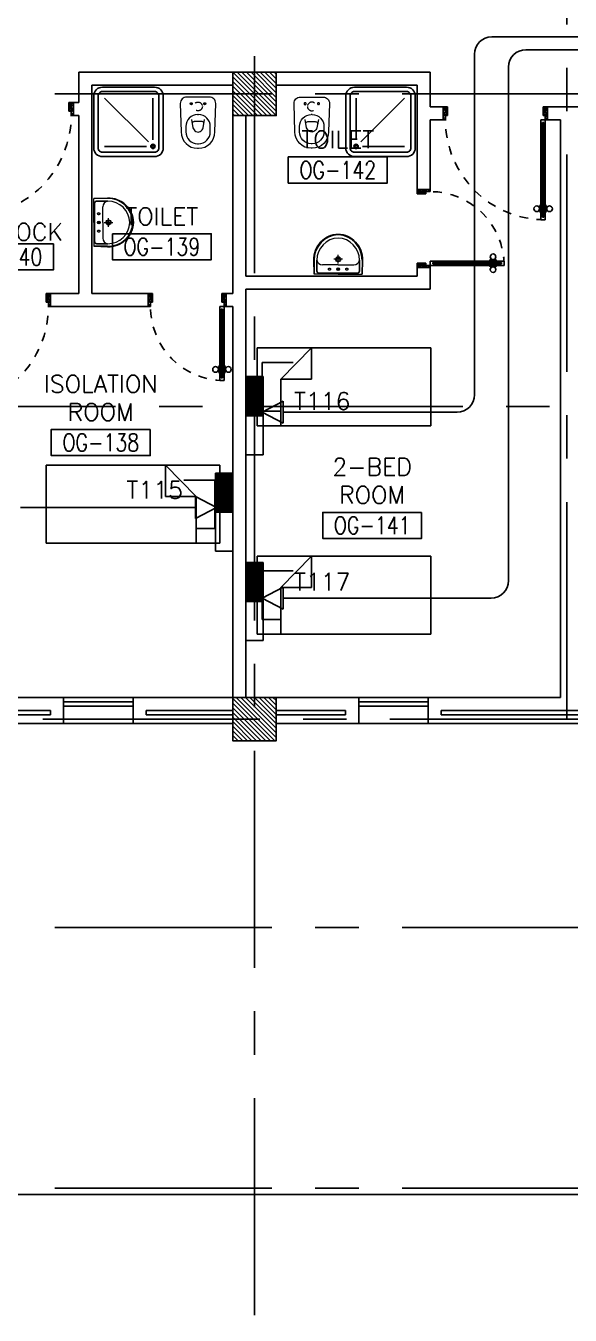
# Model space of a CAD drawing. Extents: x -0.7 to 93.2, y -1.5 to 78.
# Drawn here: x 65.65 to 71.92, y -1.46 to 13.38 of the extents above; entities that cross this region are included whole.
import ezdxf
from ezdxf.enums import TextEntityAlignment as Align

# ---------------------------------------------------------------- set-up
doc = ezdxf.new("R2010")
doc.units = 0
doc.header["$MEASUREMENT"] = 0
doc.header["$PDMODE"] = 34
for name, pattern in [('CENTERX2', [4, 2.5, -0.5, 0.5, -0.5]), ('DASHED', [0.75, 0.5, -0.25]), ('HIDDEN', [0.375, 0.25, -0.125]), ('HIDDEN2', [0.1875, 0.125, -0.0625])]:
    doc.linetypes.add(name, pattern=pattern)
doc.layers.get('0').update_dxf_attribs({"color": 11, "linetype": 'CONTINUOUS'})
doc.layers.get('DEFPOINTS').update_dxf_attribs({"color": 11, "linetype": 'CONTINUOUS'})
for name, color, linetype in [('AX-DIM', 11, 'CONTINUOUS'), ('AXES', 11, 'CENTERX2'), ('COL', 11, 'CONTINUOUS'), ('DOOR', 11, 'CONTINUOUS'), ('E-TEL', 4, 'CONTINUOUS'), ('E-TEXT', 2, 'CONTINUOUS'), ('E-WIRE', 4, 'CONTINUOUS'), ('FIX', 11, 'CONTINUOUS'), ('FUR', 11, 'CONTINUOUS'), ('HAT', 11, 'CONTINUOUS'), ('INSUL', 11, 'CONTINUOUS'), ('RM-BOX', 11, 'CONTINUOUS'), ('RM-NAME', 11, 'CONTINUOUS'), ('RM-NO', 11, 'CONTINUOUS'), ('WALL', 11, 'CONTINUOUS'), ('WIN', 11, 'CONTINUOUS')]:
    doc.layers.add(name, color=color, linetype=linetype)
doc.styles.add('ROMANS', font='ROMANS.shx', dxfattribs={"width": 0.6})
doc.dimstyles.new('STANDARD in', dxfattribs={"dimtxt": 0.24, "dimasz": 0.1, "dimexe": 0.07, "dimexo": 0.05, "dimgap": 0.05, "dimtad": 1, "dimdec": 0, "dimlfac": 1000, "dimzin": 0, "dimdsep": 46, "dimtxsty": 'ROMANS', "dimblk": 'ARCHTICK', "dimcen": 0.05, "dimdle": 0.05, "dimclrd": 7, "dimclre": 7, "dimclrt": 2, "dimadec": 0, "dimazin": 0, "dimtfac": 1, "dimtdec": 0, "dimtmove": 2, "dimatfit": 3, "dimldrblk": 'ARCHTICK', "dimfxl": 0, "dimtolj": 1, "dimtzin": 0, "dimarcsym": 0})

# ---------------------------------------------------------------- blocks, each defined once
blk = doc.blocks.new('_ARCHTICK')
at = {"color": 0, "linetype": 'ByBlock', "const_width": 0.15}
blk.add_lwpolyline([(-0.5, -0.5), (0.5, 0.5)], dxfattribs=at)
blk = doc.blocks.new('*D161')
at = {"layer": 'AX-DIM', "color": 7, "lineweight": -2, "ltscale": 0.3}
for p, q in [((91.782, 5.2), (91.782, -0.125)), ((91.132, 5.15), (91.852, 5.15)), ((49.187, -0.075), (91.852, -0.075))]:
    blk.add_line(p, q, dxfattribs=at)
at = {"layer": 'DEFPOINTS', "color": 0, "ltscale": 0.3}
for p in [(91.082, 5.15), (49.137, -0.075), (91.782, -0.075)]:
    blk.add_point(p, dxfattribs=at)
at = {"layer": 'AX-DIM', "color": 7, "lineweight": -2, "ltscale": 0.3, "xscale": 0.1, "yscale": 0.1, "zscale": 0.1}
for p, rotation in [((91.782, 5.15), 90), ((91.782, -0.075), 270)]:
    blk.add_blockref('_ARCHTICK', p, dxfattribs=dict(at, rotation=rotation))
at = {"layer": 'AX-DIM', "color": 2, "ltscale": 0.3, "insert": (91.612, 2.538), "char_height": 0.24, "attachment_point": 5, "rotation": 90, "style": 'ROMANS'}
blk.add_mtext('\\A1;5225', dxfattribs=at)
blk = doc.blocks.new('*X51')
at = {"color": 0}
for p, q in [((238727, 169890), (239227, 170390)), ((238729, 169945), (239174, 170390)), ((238729, 169998), (239121, 170390)), ((238729, 170051), (239067, 170390)), ((238729, 170104), (239014, 170390)), ((238729, 170157), (238961, 170390)), ((238729, 170210), (238908, 170390)), ((238729, 170263), (238855, 170390)), ((238729, 170316), (238802, 170390)), ((238729, 170369), (238749, 170390)), ((238780, 169890), (239229, 170339)), ((238833, 169890), (239229, 170286)), ((238886, 169890), (239229, 170233)), ((238939, 169890), (239229, 170180)), ((238992, 169890), (239229, 170127)), ((239045, 169890), (239229, 170074)), ((239098, 169890), (239229, 170020)), ((239151, 169890), (239229, 169967)), ((239204, 169890), (239229, 169914))]:
    blk.add_line(p, q, dxfattribs=at)
blk = doc.blocks.new('COL50')
at = {"layer": 'COL'}
blk.add_lwpolyline([(-250, 250), (-250, -250), (250, -250), (250, 250)], close=True, dxfattribs=at)
blk = doc.blocks.new('*X46')
at = {"color": 0}
for p, q in [((238729, 177104), (239214, 177590)), ((238729, 177157), (239161, 177590)), ((238729, 177210), (239108, 177590)), ((238729, 177263), (239055, 177590)), ((238729, 177316), (239002, 177590)), ((238729, 177369), (238949, 177590)), ((238729, 177422), (238896, 177590)), ((238729, 177475), (238843, 177590)), ((238729, 177528), (238790, 177590)), ((238729, 177581), (238737, 177590)), ((238767, 177090), (239229, 177551)), ((238820, 177090), (239229, 177498)), ((238873, 177090), (239229, 177445)), ((238926, 177090), (239229, 177392)), ((238979, 177090), (239229, 177339)), ((239032, 177090), (239229, 177286)), ((239085, 177090), (239229, 177233)), ((239138, 177090), (239229, 177180)), ((239191, 177090), (239229, 177127))]:
    blk.add_line(p, q, dxfattribs=at)
blk = doc.blocks.new('DOOR100')
at = {"layer": 'DOOR', "color": 0, "linetype": 'ByBlock'}
for p, q in [((-82, 1205), (-91, 1205)), ((-91, 1205), (-91, 1140)), ((-75, 1218), (-82, 1218)), ((-82, 1128), (-82, 1218)), ((-82, 1205), (-82, 1140)), ((-25, 1300), (-75, 1300)), ((-75, 1300), (-25, 1300)), ((-75, 1250), (-75, 1300)), ((-58, 1250), (-75, 1250)), ((-42, 1270), (-58, 1270)), ((-58, 1250), (-58, 1270)), ((-42, 1250), (-42, 1270)), ((-25, 1250), (-42, 1250)), ((-25, 1250), (-25, 1300)), ((-25, 1218), (-18, 1218)), ((-18, 1128), (-18, 1218)), ((-18, 1205), (-9, 1205)), ((-18, 1205), (-18, 1140)), ((-9, 1205), (-9, 1140)), ((-82, 1140), (-91, 1140)), ((-75, 1128), (-82, 1128)), ((-25, 1128), (-18, 1128)), ((-18, 1140), (-9, 1140)), ((-1200, 0), (-1200, 150)), ((-1200, 150), (-1175, 150)), ((-1200, 150), (-1200, 0)), ((-1175, 150), (-1175, 100)), ((-75, 200), (-58, 200)), ((-75, 150), (-75, 200)), ((-75, 150), (-25, 150)), ((-58, 200), (-58, 180)), ((-58, 180), (-42, 180)), ((-42, 200), (-25, 200)), ((-42, 180), (-42, 200)), ((-25, 200), (-25, 150)), ((0, 150), (-25, 150)), ((-25, 150), (-25, 100)), ((0, 150), (0, 0)), ((-1150, 0), (-1200, 0)), ((-1175, 100), (-1150, 100)), ((-1150, 100), (-1150, 0)), ((-50, 100), (-50, 0)), ((-25, 100), (-50, 100)), ((-50, 0), (0, 0))]:
    blk.add_line(p, q, dxfattribs=at)
at = {"layer": 'DOOR', "linetype": 'ByBlock'}
for p, q in [((-75, 1250), (-75, 200)), ((-58, 200), (-58, 1250)), ((-42, 200), (-42, 1250)), ((-25, 200), (-25, 1250)), ((0, 0), (0, 150))]:
    blk.add_line(p, q, dxfattribs=at)
at = {"layer": 'DOOR', "color": 9, "linetype": 'ByBlock'}
for p, q in [((-1150, 0), (-1200, 114)), ((-1150, 0), (-1200, 40)), ((-1150, 0), (-1163, 100)), ((-50, 0), (0, 114)), ((-50, 0), (-37, 100)), ((-50, 0), (0, 40))]:
    blk.add_line(p, q, dxfattribs=at)
at = {"layer": 'DOOR', "color": 0, "linetype": 'ByBlock'}
for centre in [(-124, 1173), (24, 1173)]:
    blk.add_circle(centre, 32.4, dxfattribs=at)
at = {"layer": 'DOOR', "linetype": 'HIDDEN', "ltscale": 0.5}
blk.add_arc((-25, 150), 1150, 90, 180.0001, dxfattribs=at)
at = {"layer": 'DOOR', "color": 9, "linetype": 'ByBlock'}
for centre, radius, start, end in [((-1150, 0), 154, 103.7142, 108.8947), ((-50, 0), 154, 71.1053, 76.2858), ((-1150, 0), 134, 100.72, 111.8402), ((-1150, 0), 94.4, 90, 121.9818), ((-1150, 0), 74.4, 90, 132.2236), ((-1150, 0), 54.4, 90, 156.7926), ((-1150, 0), 34.4, 90, 180), ((-1150, 0), 14.4, 90, 180), ((-50, 0), 94.4, 58.0182, 90), ((-50, 0), 74.4, 47.7764, 90), ((-50, 0), 54.4, 23.2074, 90), ((-50, 0), 34.4, 0, 90), ((-50, 0), 14.4, 0, 90), ((-50, 0), 134, 68.1598, 79.28), ((-50, 0), 114, 64.0838, 77.3774)]:
    blk.add_arc(centre, radius, start, end, dxfattribs=at)
blk = doc.blocks.new('DOOR90')
at = {"layer": 'DOOR', "color": 0, "linetype": 'ByBlock'}
for p, q in [((-150, 0), (-150, -25)), ((-150, 0), (0, 0)), ((0, -50), (0, 0)), ((-1000, -25), (-1000, -75)), ((-1000, -75), (-1000, -25)), ((-950, -25), (-1000, -25)), ((-950, -75), (-1000, -75)), ((-970, -42), (-970, -58)), ((-950, -42), (-970, -42)), ((-950, -58), (-970, -58)), ((-950, -25), (-950, -42)), ((-950, -58), (-950, -75)), ((-918, -25), (-918, -18)), ((-828, -18), (-918, -18)), ((-918, -75), (-918, -82)), ((-828, -82), (-918, -82)), ((-905, -18), (-905, -9)), ((-905, -9), (-840, -9)), ((-905, -18), (-840, -18)), ((-905, -82), (-905, -91)), ((-905, -82), (-840, -82)), ((-905, -91), (-840, -91)), ((-840, -18), (-840, -9)), ((-840, -82), (-840, -91)), ((-828, -25), (-828, -18)), ((-828, -75), (-828, -82)), ((-200, -42), (-200, -25)), ((-200, -25), (-150, -25)), ((-180, -42), (-200, -42)), ((-200, -75), (-200, -58)), ((-200, -58), (-180, -58)), ((-150, -75), (-200, -75)), ((-180, -58), (-180, -42)), ((-150, -75), (-150, -25)), ((-150, -25), (-100, -25)), ((-100, -25), (-100, -50)), ((-100, -50), (0, -50)), ((-150, -900), (-150, -875)), ((-150, -875), (-100, -875)), ((-100, -850), (0, -850)), ((-100, -875), (-100, -850)), ((0, -850), (0, -900)), ((0, -900), (-150, -900)), ((-150, -900), (0, -900))]:
    blk.add_line(p, q, dxfattribs=at)
at = {"layer": 'DOOR', "color": 9, "linetype": 'ByBlock'}
for p, q in [((0, -50), (-114, 0)), ((0, -50), (-40, 0)), ((0, -50), (-100, -37)), ((0, -850), (-114, -900)), ((0, -850), (-100, -863)), ((0, -850), (-40, -900))]:
    blk.add_line(p, q, dxfattribs=at)
at = {"layer": 'DOOR', "linetype": 'ByBlock'}
for p, q in [((-200, -25), (-950, -25)), ((-200, -42), (-950, -42)), ((-200, -58), (-950, -58)), ((-950, -75), (-200, -75))]:
    blk.add_line(p, q, dxfattribs=at)
at = {"layer": 'DOOR', "color": 0, "linetype": 'ByBlock'}
for centre in [(-873, 24), (-873, -124)]:
    blk.add_circle(centre, 32.4, dxfattribs=at)
at = {"layer": 'DOOR', "color": 9, "linetype": 'ByBlock'}
for centre, radius, start, end in [((0, -50), 154, 161.1053, 166.2858), ((0, -50), 134, 158.1598, 169.28), ((0, -50), 94.4, 148.0182, 180), ((0, -50), 74.4, 137.7764, 180), ((0, -50), 114, 154.0838, 167.3774), ((0, -50), 54.4, 113.2074, 180), ((0, -50), 34.4, 90, 180), ((0, -50), 14.4, 90, 180), ((0, -850), 154, 193.7142, 198.8947), ((0, -850), 134, 190.72, 201.8402), ((0, -850), 94.4, 180, 211.9818), ((0, -850), 74.4, 180, 222.2236), ((0, -850), 54.4, 180, 246.7926), ((0, -850), 34.4, 180, 270), ((0, -850), 14.4, 180, 270)]:
    blk.add_arc(centre, radius, start, end, dxfattribs=at)
at = {"layer": 'DOOR', "linetype": 'HIDDEN', "ltscale": 0.5}
blk.add_arc((-150, -25), 850, 180, 270, dxfattribs=at)
blk = doc.blocks.new('RM1')
at = {"layer": 'RM-BOX'}
blk.add_lwpolyline([(570, -200), (-570, -200), (-570, -500), (570, -500)], close=True, dxfattribs=at)
at = {"layer": 'RM-NAME', "style": 'ROMANS'}
for tag, p in [('ROOMNAME1', (0, 324)), ('ROOMNAME2', (0, 0))]:
    blk.add_attdef(tag, text='', height=200, dxfattribs=at).set_placement(p, align=Align.MIDDLE)
at = {"layer": 'RM-NO', "style": 'ROMANS', "width": 0.8}
blk.add_attdef('ROOMNO', text='', height=200, dxfattribs=at).set_placement((0, -350), align=Align.MIDDLE)
blk = doc.blocks.new('LAV1')
at = {"layer": 'FIX', "linetype": 'ByBlock', "ltscale": 0.3}
for p, q in [((-280, 210), (-275, 50)), ((-245, 210), (-245, 85)), ((245, 210), (245, 85)), ((280, 210), (275, 50)), ((0, 60), (-220, 60)), ((0, 60), (220, 60))]:
    blk.add_line(p, q, dxfattribs=at)
at = {"layer": 'FIX', "linetype": 'Continuous', "lineweight": 20}
for p, q in [((-275, 210), (-275, 50)), ((0, 155), (-181, 155)), ((0, 155), (181, 155)), ((275, 210), (275, 50)), ((0, 50), (-275, 50)), ((0, 50), (-252, 50)), ((0, 50), (252, 50)), ((0, 50), (275, 50))]:
    blk.add_line(p, q, dxfattribs=at)
at = {"layer": 'FIX', "linetype": 'DASHED', "lineweight": 20, "ltscale": 0.05}
for p, q in [((50, 220), (-50, 220)), ((0, 170), (0, 270)), ((0, 170), (0, 270))]:
    blk.add_line(p, q, dxfattribs=at)
at = {"layer": 'FIX', "lineweight": 20}
for p, q in [((16, 107), (-15, 107)), ((0, 92), (0, 123))]:
    blk.add_line(p, q, dxfattribs=at)
for centre, radius in [((0, 220), 29.5), ((0, 220), 22.5), ((0, 107), 15.5)]:
    blk.add_circle(centre, radius, dxfattribs=at)
at = {"layer": 'FIX', "linetype": 'HIDDEN', "lineweight": 20, "ltscale": 0.05}
for centre in [(-100, 107), (100, 107)]:
    blk.add_circle(centre, 12.4, dxfattribs=at)
at = {"layer": 'FIX', "linetype": 'ByBlock', "ltscale": 0.3}
for centre, radius, start, end in [((7, 220), 287, 91.3776, 182.0064), ((-7, 220), 287, 357.9936, 88.6224), ((-220, 85), 24.9, 179.7021, 269.9486), ((220, 85), 24.9, 270.0514, 0.2979)]:
    blk.add_arc(centre, radius, start, end, dxfattribs=at)
at = {"layer": 'FIX', "linetype": 'Continuous', "lineweight": 20}
for centre, radius, start, end in [((8, 217), 283, 91.6988, 181.351), ((8, 212), 253, 91.7328, 180.4884), ((-8, 217), 283, 358.649, 88.3012), ((-8, 212), 253, 359.5116, 88.2672), ((-179, 222), 66.9, 190.2006, 268.0786), ((179, 222), 66.9, 271.9214, 349.7994)]:
    blk.add_arc(centre, radius, start, end, dxfattribs=at)
blk = doc.blocks.new('SHR1')
at = {"layer": 'FIX'}
for p, q in [((-196, 196), (-700, 700)), ((-143, 218), (-143, 700)), ((-218, 143), (-700, 143))]:
    blk.add_line(p, q, dxfattribs=at)
for points in [[(-825, 125), (-825, 725, -0.414214), (-725, 825), (-125, 825, -0.414214), (-25, 725), (-25, 125, -0.414214), (-125, 25), (-725, 25, -0.414214)], [(-775, 125), (-775, 725, -0.414214), (-725, 775), (-125, 775, -0.414214), (-75, 725), (-75, 125, -0.414214), (-125, 75), (-725, 75, -0.414214)]]:
    blk.add_lwpolyline(points, format="xyb", close=True, dxfattribs=at)
for radius in [25, 15]:
    blk.add_circle((-143, 143), radius, dxfattribs=at)
blk = doc.blocks.new('WC1')
at = {"layer": 'FIX', "lineweight": 20}
for p, q in [((-210, 204), (-538, 194)), ((-727, 5), (-727, -5)), ((-674, 5), (-674, -5)), ((-534, 24), (-540, 0)), ((-540, 0), (-534, -24)), ((-475, 141), (-538, 141)), ((-395, 76), (-490, 60)), ((-339, 5), (-339, -5)), ((-538, -141), (-475, -141)), ((-490, -60), (-395, -76)), ((-538, -194), (-210, -204))]:
    blk.add_line(p, q, dxfattribs=at)
at = {"layer": 'FIX', "linetype": 'Continuous', "lineweight": 20}
blk.add_line((-420, -47), (-420, 45), dxfattribs=at)
at = {"layer": 'FIX', "lineweight": 20}
blk.add_lwpolyline([(-213, -204), (-210, -204, 0.414214), (-137, -131), (-137, 0), (-137, 131, 0.414214), (-210, 204)], format="xyb", dxfattribs=at)
at = {"layer": 'FIX', "linetype": 'HIDDEN2', "lineweight": 20, "ltscale": 0.3}
blk.add_circle((-245, 0), 49.8, dxfattribs=at)
at = {"layer": 'FIX', "linetype": 'HIDDEN', "lineweight": 20, "ltscale": 0.05}
for centre in [(-213, 78), (-213, -77)]:
    blk.add_circle(centre, 11.6, dxfattribs=at)
at = {"layer": 'FIX', "lineweight": 20}
for centre, radius, start, end in [((-538, 5), 189, 90, 180), ((-538, 5), 136, 90, 180), ((-473, -7), 68.2, 128.9242, 152.8468), ((-464, -18), 82, 108.496, 128.9242), ((-475, 5), 136, 360, 90), ((-538, -5), 189, 180, 270), ((-538, -5), 136, 180, 270), ((-473, 7), 68.2, 207.1532, 231.0758), ((-464, 18), 82, 231.0758, 251.504), ((-475, -5), 136, 270, 0)]:
    blk.add_arc(centre, radius, start, end, dxfattribs=at)
at = {"layer": 'FIX', "linetype": 'Continuous', "lineweight": 20}
for centre, start, end in [((-443, 46), 357.6662, 91.6121), ((-442, -46), 268.3879, 2.3338)]:
    blk.add_arc(centre, 22.3, start, end, dxfattribs=at)

msp = doc.modelspace()

# ---------------------------------------------------------------- linework, layer by layer
at = {"layer": 'AXES'}
for p, q in [((68.2824, -1.4643), (68.2824, 77.3484)), ((71.8824, 5.4), (71.8824, 64.22)), ((92.4824, 12.6), (40.3924, 12.6)), ((82.6824, 9), (40.3924, 9)), ((21.8424, 5.4), (92.4824, 5.4)), ((92.4824, 3), (40.3924, 3)), ((92.4824, 0), (40.3924, 0))]:
    msp.add_line(p, q, dxfattribs=at)
at = {"layer": 'COL'}
msp.add_lwpolyline([(68.5324, 5.65), (68.5324, 5.15), (68.0324, 5.15), (68.0324, 5.65)], close=True, dxfattribs=at)
at = {"layer": 'E-TEL', "color": 4}
for p, q in [((68.381, 9.3449), (68.1817, 9.3449)), ((68.381, 8.8938), (68.1817, 8.8938)), ((68.0324, 8.2333), (67.833, 8.2333)), ((68.0324, 7.7822), (67.833, 7.7822)), ((68.3817, 7.2049), (68.1824, 7.2049)), ((68.3817, 6.7538), (68.1824, 6.7538))]:
    msp.add_line(p, q, dxfattribs=at)
at = {"layer": 'E-TEL', "color": 8}
for p, q in [((68.1839, 9.3449), (68.1817, 9.34)), ((68.1977, 9.3449), (68.1817, 9.3104)), ((68.2115, 9.3449), (68.1817, 9.2809)), ((68.2253, 9.3449), (68.1817, 9.2513)), ((68.2391, 9.3449), (68.1817, 9.2217)), ((68.2529, 9.3449), (68.1817, 9.1921)), ((68.2667, 9.3449), (68.1817, 9.1625)), ((68.2805, 9.3449), (68.1817, 9.133)), ((68.2943, 9.3449), (68.1817, 9.1034)), ((68.3081, 9.3449), (68.1817, 9.0738)), ((68.3219, 9.3449), (68.1817, 9.0442)), ((68.3357, 9.3449), (68.1817, 9.0147)), ((68.3495, 9.3449), (68.1817, 8.9851)), ((68.3632, 9.3449), (68.1817, 8.9555)), ((68.377, 9.3449), (68.1817, 8.9259)), ((68.381, 9.3239), (68.1817, 8.8964)), ((68.381, 9.2943), (68.1943, 8.8938)), ((68.381, 9.2647), (68.2081, 8.8938)), ((68.381, 9.2351), (68.2218, 8.8938)), ((68.381, 9.2056), (68.2356, 8.8938)), ((68.381, 9.176), (68.2494, 8.8938)), ((68.381, 9.1464), (68.2632, 8.8938)), ((68.381, 9.1168), (68.277, 8.8938)), ((68.381, 9.0872), (68.2908, 8.8938)), ((68.381, 9.0577), (68.3046, 8.8938)), ((68.381, 9.0281), (68.3184, 8.8938)), ((68.381, 8.9985), (68.3322, 8.8938)), ((68.381, 8.9689), (68.346, 8.8938)), ((68.381, 8.9394), (68.3598, 8.8938)), ((68.381, 8.9098), (68.3736, 8.8938)), ((67.8353, 8.2333), (67.833, 8.2284)), ((67.8491, 8.2333), (67.833, 8.1988)), ((67.8629, 8.2333), (67.833, 8.1693)), ((67.8767, 8.2333), (67.833, 8.1397)), ((67.8904, 8.2333), (67.833, 8.1101)), ((67.9042, 8.2333), (67.833, 8.0805)), ((67.918, 8.2333), (67.833, 8.051)), ((67.9318, 8.2333), (67.833, 8.0214)), ((67.9456, 8.2333), (67.833, 7.9918)), ((67.9594, 8.2333), (67.833, 7.9622)), ((67.9732, 8.2333), (67.833, 7.9327)), ((67.987, 8.2333), (67.833, 7.9031)), ((68.0008, 8.2333), (67.833, 7.8735)), ((68.0146, 8.2333), (67.833, 7.8439)), ((68.0284, 8.2333), (67.833, 7.8143)), ((68.0324, 8.2123), (67.833, 7.7848)), ((68.0324, 8.1827), (67.8456, 7.7822)), ((68.0324, 8.1531), (67.8594, 7.7822)), ((68.0324, 8.1235), (67.8732, 7.7822)), ((68.0324, 8.094), (67.887, 7.7822)), ((68.0324, 8.0644), (67.9008, 7.7822)), ((68.0324, 8.0348), (67.9145, 7.7822)), ((68.0324, 8.0052), (67.9283, 7.7822)), ((68.0324, 7.9757), (67.9421, 7.7822)), ((68.0324, 7.9461), (67.9559, 7.7822)), ((68.0324, 7.9165), (67.9697, 7.7822)), ((68.0324, 7.8869), (67.9835, 7.7822)), ((68.0324, 7.8574), (67.9973, 7.7822)), ((68.0324, 7.8278), (68.0111, 7.7822)), ((68.0324, 7.7982), (68.0249, 7.7822)), ((68.1846, 7.2049), (68.1824, 7.2)), ((68.1984, 7.2049), (68.1824, 7.1704)), ((68.2122, 7.2049), (68.1824, 7.1409)), ((68.226, 7.2049), (68.1824, 7.1113)), ((68.2398, 7.2049), (68.1824, 7.0817)), ((68.2536, 7.2049), (68.1824, 7.0521)), ((68.2674, 7.2049), (68.1824, 7.0225)), ((68.2812, 7.2049), (68.1824, 6.993)), ((68.295, 7.2049), (68.1824, 6.9634)), ((68.3088, 7.2049), (68.1824, 6.9338)), ((68.3226, 7.2049), (68.1824, 6.9042)), ((68.3363, 7.2049), (68.1824, 6.8747)), ((68.3501, 7.2049), (68.1824, 6.8451)), ((68.3639, 7.2049), (68.1824, 6.8155)), ((68.3777, 7.2049), (68.1824, 6.7859)), ((68.3817, 7.1839), (68.1824, 6.7564)), ((68.3817, 7.1543), (68.1949, 6.7538)), ((68.3817, 7.1247), (68.2087, 6.7538)), ((68.3817, 7.0951), (68.2225, 6.7538)), ((68.3817, 7.0656), (68.2363, 6.7538)), ((68.3817, 7.036), (68.2501, 6.7538)), ((68.3817, 7.0064), (68.2639, 6.7538)), ((68.3817, 6.9768), (68.2777, 6.7538)), ((68.3817, 6.9472), (68.2915, 6.7538)), ((68.3817, 6.9177), (68.3053, 6.7538)), ((68.3817, 6.8881), (68.3191, 6.7538)), ((68.3817, 6.8585), (68.3329, 6.7538)), ((68.3817, 6.8289), (68.3467, 6.7538)), ((68.3817, 6.7994), (68.3605, 6.7538)), ((68.3817, 6.7698), (68.3742, 6.7538))]:
    msp.add_line(p, q, dxfattribs=at)
at = {"layer": 'E-TEL'}
for p, q in [((68.1817, 8.4449), (68.1817, 9.3449)), ((68.381, 9.3449), (68.381, 8.4449)), ((68.6142, 9.0617), (68.372, 8.9354)), ((68.6142, 8.8092), (68.6142, 9.0617)), ((68.372, 8.9354), (68.6142, 8.8092)), ((68.381, 8.4449), (68.1817, 8.4449)), ((67.833, 7.3333), (67.833, 8.2333)), ((68.0324, 8.2333), (68.0324, 7.3333)), ((67.6012, 7.7097), (67.6012, 7.9623)), ((67.6012, 7.9623), (67.8434, 7.836)), ((67.8434, 7.836), (67.6012, 7.7097)), ((68.0324, 7.3333), (67.833, 7.3333)), ((68.1824, 6.3049), (68.1824, 7.2049)), ((68.3817, 7.2049), (68.3817, 6.3049)), ((68.6135, 6.9206), (68.3713, 6.7943)), ((68.6135, 6.668), (68.6135, 6.9206)), ((68.3713, 6.7943), (68.6135, 6.668)), ((68.3817, 6.3049), (68.1824, 6.3049))]:
    msp.add_line(p, q, dxfattribs=at)
at = {"layer": 'E-WIRE'}
msp.add_line((75.0993, 13.2562), (71.0164, 13.2562), dxfattribs=at)
at = {"layer": 'E-WIRE', "linetype": 'ByBlock'}
for p, q in [((75.0993, 13.1089), (71.4086, 13.1089)), ((70.8164, 13.0562), (70.8164, 9.1354)), ((71.2086, 12.9089), (71.2086, 6.9943)), ((68.6142, 8.9354), (70.6164, 8.9354)), ((67.6012, 7.836), (65.5866, 7.836)), ((68.6135, 6.7943), (71.0086, 6.7943))]:
    msp.add_line(p, q, dxfattribs=at)
for centre, start, end in [((71.0164, 13.0562), 90, 180), ((71.4086, 12.9089), 90, 180), ((70.6164, 9.1354), 270, 0), ((71.0086, 6.9943), 270, 0)]:
    msp.add_arc(centre, 0.2, start, end, dxfattribs=at)
at = {"layer": 'FUR'}
for p, q in [((68.3144, 9.6769), (70.3144, 9.6769)), ((68.3144, 8.7769), (68.3144, 9.6769)), ((68.586, 9.3157), (68.9395, 9.6769)), ((68.9395, 9.6769), (68.9395, 9.3157)), ((70.3144, 9.6769), (70.3144, 8.7769)), ((68.3699, 9.5047), (68.7296, 9.5047)), ((68.3699, 8.9468), (68.3699, 9.5047)), ((68.586, 9.3157), (68.9395, 9.3157)), ((68.586, 8.7769), (68.586, 9.3157)), ((68.586, 8.9468), (68.3699, 8.9468)), ((70.3144, 8.7769), (68.3144, 8.7769)), ((67.8813, 8.3253), (65.8813, 8.3253)), ((65.8813, 8.3253), (65.8813, 7.4253)), ((67.2562, 8.3253), (67.2562, 7.9641)), ((67.6097, 7.9641), (67.2562, 8.3253)), ((67.8813, 7.4253), (67.8813, 8.3253)), ((67.8258, 8.1531), (67.4661, 8.1531)), ((67.8258, 7.5952), (67.8258, 8.1531)), ((67.6097, 7.9641), (67.2562, 7.9641)), ((67.6097, 7.4253), (67.6097, 7.9641)), ((67.6097, 7.5952), (67.8258, 7.5952)), ((65.8813, 7.4253), (67.8813, 7.4253)), ((68.3144, 7.278), (70.3144, 7.278)), ((68.3144, 6.378), (68.3144, 7.278)), ((68.586, 6.9169), (68.9395, 7.278)), ((68.9395, 7.278), (68.9395, 6.9169)), ((70.3144, 7.278), (70.3144, 6.378)), ((68.3699, 7.1059), (68.7296, 7.1059)), ((68.3699, 6.5479), (68.3699, 7.1059)), ((68.586, 6.9169), (68.9395, 6.9169)), ((68.586, 6.378), (68.586, 6.9169)), ((68.586, 6.5479), (68.3699, 6.5479)), ((70.3144, 6.378), (68.3144, 6.378))]:
    msp.add_line(p, q, dxfattribs=at)
at = {"layer": 'INSUL'}
for p, q in [((64.9324, 5.5), (65.9324, 5.5)), ((65.9324, 5.45), (65.9324, 5.5)), ((67.0324, 5.5), (68.0324, 5.5)), ((67.0324, 5.45), (67.0324, 5.5)), ((68.5324, 5.5), (69.3324, 5.5)), ((69.3324, 5.45), (69.3324, 5.5)), ((70.4324, 5.45), (70.4324, 5.5)), ((73.3324, 5.5), (70.4324, 5.5)), ((64.9324, 5.45), (65.9324, 5.45)), ((67.0324, 5.45), (68.0324, 5.45)), ((68.5324, 5.45), (69.3324, 5.45)), ((73.3324, 5.45), (70.4324, 5.45))]:
    msp.add_line(p, q, dxfattribs=at)
at = {"layer": 'RM-NAME'}
for p, q in [((66.1949, 12.5), (66.1949, 12.35)), ((70.4574, 12.45), (70.4574, 12.3)), ((71.6574, 12.45), (71.6574, 12.3)), ((65.9324, 10.3), (65.9324, 10.15))]:
    msp.add_line(p, q, dxfattribs=at)
at = {"layer": 'WALL', "linetype": 'ByBlock'}
for p, q in [((66.2574, 12.85), (68.0304, 12.85)), ((68.5324, 12.85), (70.3074, 12.85)), ((68.5324, 12.85), (70.3074, 12.85)), ((66.4074, 12.7), (68.0304, 12.7)), ((68.5324, 12.7), (70.1574, 12.7)), ((70.1574, 12.7), (68.5324, 12.7)), ((66.1949, 12.5), (66.2574, 12.5)), ((66.1949, 12.35), (66.2574, 12.35)), ((70.3074, 12.45), (70.4574, 12.45)), ((70.3074, 12.3), (70.4574, 12.3)), ((71.6574, 12.3), (71.8074, 12.3)), ((65.9324, 10.3), (66.2574, 10.3)), ((66.4074, 10.3), (67.0574, 10.3)), ((67.9574, 10.3), (68.0324, 10.3)), ((65.9324, 10.15), (67.0574, 10.15)), ((67.9574, 10.15), (68.0324, 10.15))]:
    msp.add_line(p, q, dxfattribs=at)
at = {"layer": 'WALL'}
for p, q in [((66.2574, 12.85), (66.2574, 12.5)), ((70.3074, 12.85), (70.3074, 12.45)), ((66.4074, 12.7), (66.4074, 10.3)), ((70.1574, 12.7), (70.1574, 11.5)), ((66.2574, 12.35), (66.2574, 10.3)), ((68.0324, 12.35), (68.0324, 10.3)), ((68.1824, 12.35), (68.1824, 10.5)), ((71.6574, 12.45), (72.1074, 12.45)), ((70.3074, 12.3), (70.3074, 11.5)), ((71.8074, 12.3), (71.8074, 5.65)), ((70.3074, 11.5), (70.1574, 11.5)), ((70.3074, 10.6), (70.1574, 10.6)), ((70.1574, 10.6), (70.1574, 10.5)), ((70.3074, 10.6), (70.3074, 10.35)), ((70.1574, 10.5), (68.1824, 10.5)), ((67.0574, 10.3), (67.0574, 10.15)), ((67.9574, 10.3), (67.9574, 10.15)), ((70.3074, 10.35), (68.1824, 10.35)), ((68.1824, 10.35), (68.1824, 5.65)), ((68.0324, 10.15), (68.0324, 5.65)), ((64.9324, 5.65), (66.0824, 5.65)), ((66.0824, 5.35), (66.0824, 5.65)), ((66.8824, 5.35), (66.8824, 5.65)), ((66.8824, 5.65), (68.0324, 5.65)), ((68.5324, 5.65), (69.4824, 5.65)), ((69.4824, 5.35), (69.4824, 5.65)), ((70.2824, 5.35), (70.2824, 5.65)), ((71.8074, 5.65), (70.2824, 5.65)), ((64.9324, 5.35), (66.0824, 5.35)), ((66.8824, 5.35), (68.0324, 5.35)), ((68.5324, 5.35), (69.4824, 5.35)), ((73.4824, 5.35), (70.2824, 5.35))]:
    msp.add_line(p, q, dxfattribs=at)
at = {"layer": 'WALL', "linetype": 'ByBlock', "ltscale": 0.3}
for points in [[(68.0324, 12.35), (68.5324, 12.35), (68.5324, 12.85), (68.0324, 12.85)], [(68.0324, 5.15), (68.5324, 5.15), (68.5324, 5.65), (68.0324, 5.65)]]:
    msp.add_lwpolyline(points, close=True, dxfattribs=at)
at = {"layer": 'WIN'}
for p, q in [((66.0824, 5.65), (66.8824, 5.65)), ((69.4824, 5.65), (70.2824, 5.65)), ((66.0824, 5.6), (66.8824, 5.6)), ((66.0824, 5.55), (66.8824, 5.55)), ((69.4824, 5.6), (70.2824, 5.6)), ((69.4824, 5.55), (70.2824, 5.55)), ((66.0824, 5.35), (66.8824, 5.35)), ((69.4824, 5.35), (70.2824, 5.35))]:
    msp.add_line(p, q, dxfattribs=at)

# ---------------------------------------------------------------- block references
at = {"layer": 'COL', "xscale": 0.001, "yscale": 0.001, "zscale": 0.001, "rotation": 180}
msp.add_blockref('COL50', (68.2824, 12.6), dxfattribs=at)
at = {"layer": 'DOOR', "color": 0, "linetype": 'ByBlock', "yscale": 0.001, "zscale": 0.001}
for name, p, xscale, rotation in [('DOOR100', (64.9949, 12.5), 0.001, 180), ('DOOR100', (71.6574, 12.45), -0.001, 180), ('DOOR90', (70.1574, 10.6), 0.001, 180), ('DOOR100', (64.7324, 10.3), 0.001, 180), ('DOOR90', (67.9574, 10.3), -0.001, 270)]:
    msp.add_blockref(name, p, dxfattribs=dict(at, xscale=xscale, rotation=rotation))
at = {"layer": 'FIX', "yscale": 0.001, "zscale": 0.001}
for name, p, xscale, rotation in [('SHR1', (67.2554, 11.852), -0.001, 90), ('SHR1', (69.3094, 11.852), 0.001, 270), ('WC1', (67.6316, 12.7), 0.001, 90), ('WC1', (68.9419, 12.7), -0.001, 270)]:
    msp.add_blockref(name, p, dxfattribs=dict(at, xscale=xscale, rotation=rotation))
at = {"layer": 'FIX', "linetype": 'ByBlock', "ltscale": 0.3, "xscale": 0.001, "yscale": 0.001, "zscale": 0.001, "rotation": 270}
msp.add_blockref('LAV1', (66.3804, 11.1196), dxfattribs=at)
at = {"layer": 'FIX', "linetype": 'ByBlock', "ltscale": 0.3, "xscale": 0.001, "yscale": 0.001, "zscale": 0.001}
msp.add_blockref('LAV1', (69.2459, 10.475), dxfattribs=at)
at = {"layer": 'HAT', "xscale": -0.001, "yscale": 0.001, "zscale": 0.001, "rotation": 180}
for name in ['*X51', '*X46']:
    msp.add_blockref(name, (-170.6962, 182.7397), dxfattribs=at)
at = {"layer": 'RM-NAME'}
ref = msp.add_blockref('RM1', (69.2414, 12.0734), dxfattribs=dict(at, xscale=-0.001, yscale=0.001, zscale=0.001))
ref.add_attrib('ROOMNO', 'OG-142', dxfattribs={"layer": 'RM-NO', "height": 0.2, "style": 'ROMANS', "width": 0.8}).set_placement((69.2414, 11.7234), align=Align.MIDDLE)
ref.add_attrib('ROOMNAME2', 'TOILET', dxfattribs={"height": 0.2, "style": 'ROMANS'}).set_placement((69.2414, 12.0734), align=Align.MIDDLE)
ref = msp.add_blockref('RM1', (67.2142, 11.1892), dxfattribs=dict(at, xscale=-0.001, yscale=0.001, zscale=0.001))
ref.add_attrib('ROOMNO', 'OG-139', dxfattribs={"layer": 'RM-NO', "height": 0.2, "style": 'ROMANS', "width": 0.8}).set_placement((67.2142, 10.8392), align=Align.MIDDLE)
ref.add_attrib('ROOMNAME2', 'TOILET', dxfattribs={"height": 0.2, "style": 'ROMANS'}).set_placement((67.2142, 11.1892), align=Align.MIDDLE)
ref = msp.add_blockref('RM1', (65.3959, 11.0725), dxfattribs=dict(at, xscale=-0.001, yscale=0.001, zscale=0.001))
ref.add_attrib('ROOMNO', 'OG-140', dxfattribs={"layer": 'RM-NO', "height": 0.2, "style": 'ROMANS', "width": 0.8}).set_placement((65.3959, 10.7225), align=Align.MIDDLE)
ref.add_attrib('ROOMNAME2', 'AIR-LOCK', dxfattribs={"height": 0.2, "style": 'ROMANS'}).set_placement((65.4167, 11.0101), align=Align.MIDDLE)
at = {"layer": 'RM-NAME', "xscale": 0.001, "yscale": 0.001, "zscale": 0.001}
for p, values in [((66.5111, 8.9352), {'ROOMNO': 'OG-138', 'ROOMNAME2': 'ROOM', 'ROOMNAME1': 'ISOLATION'}), ((69.638, 7.981), {'ROOMNO': 'OG-141', 'ROOMNAME2': 'ROOM', 'ROOMNAME1': '2-BED'})]:
    msp.add_blockref('RM1', p, dxfattribs=at).add_auto_attribs(values)

# ---------------------------------------------------------------- texts
at = {"layer": 'E-TEXT', "color": 2, "style": 'ROMANS'}
for s, p in [('T116', (69.0626, 9.0622)), ('T115', (67.132, 8.0389)), ('T117', (69.0626, 6.9817))]:
    msp.add_text(s, height=0.2, dxfattribs=at).set_placement(p, align=Align.MIDDLE)

# ---------------------------------------------------------------- dimensions: what is measured, and where the dimension line sits
at = {"layer": 'AX-DIM'}
dim = msp.add_linear_dim(base=(91.7824, -0.075), p1=(91.0824, 5.15), p2=(49.1374, -0.075), angle=270, dimstyle='STANDARD in', dxfattribs=at)
dim.commit()
dim.dimension.update_dxf_attribs({"geometry": '*D161', "text_midpoint": (91.6124, 2.5375)})

doc.saveas('drawing.dxf')
